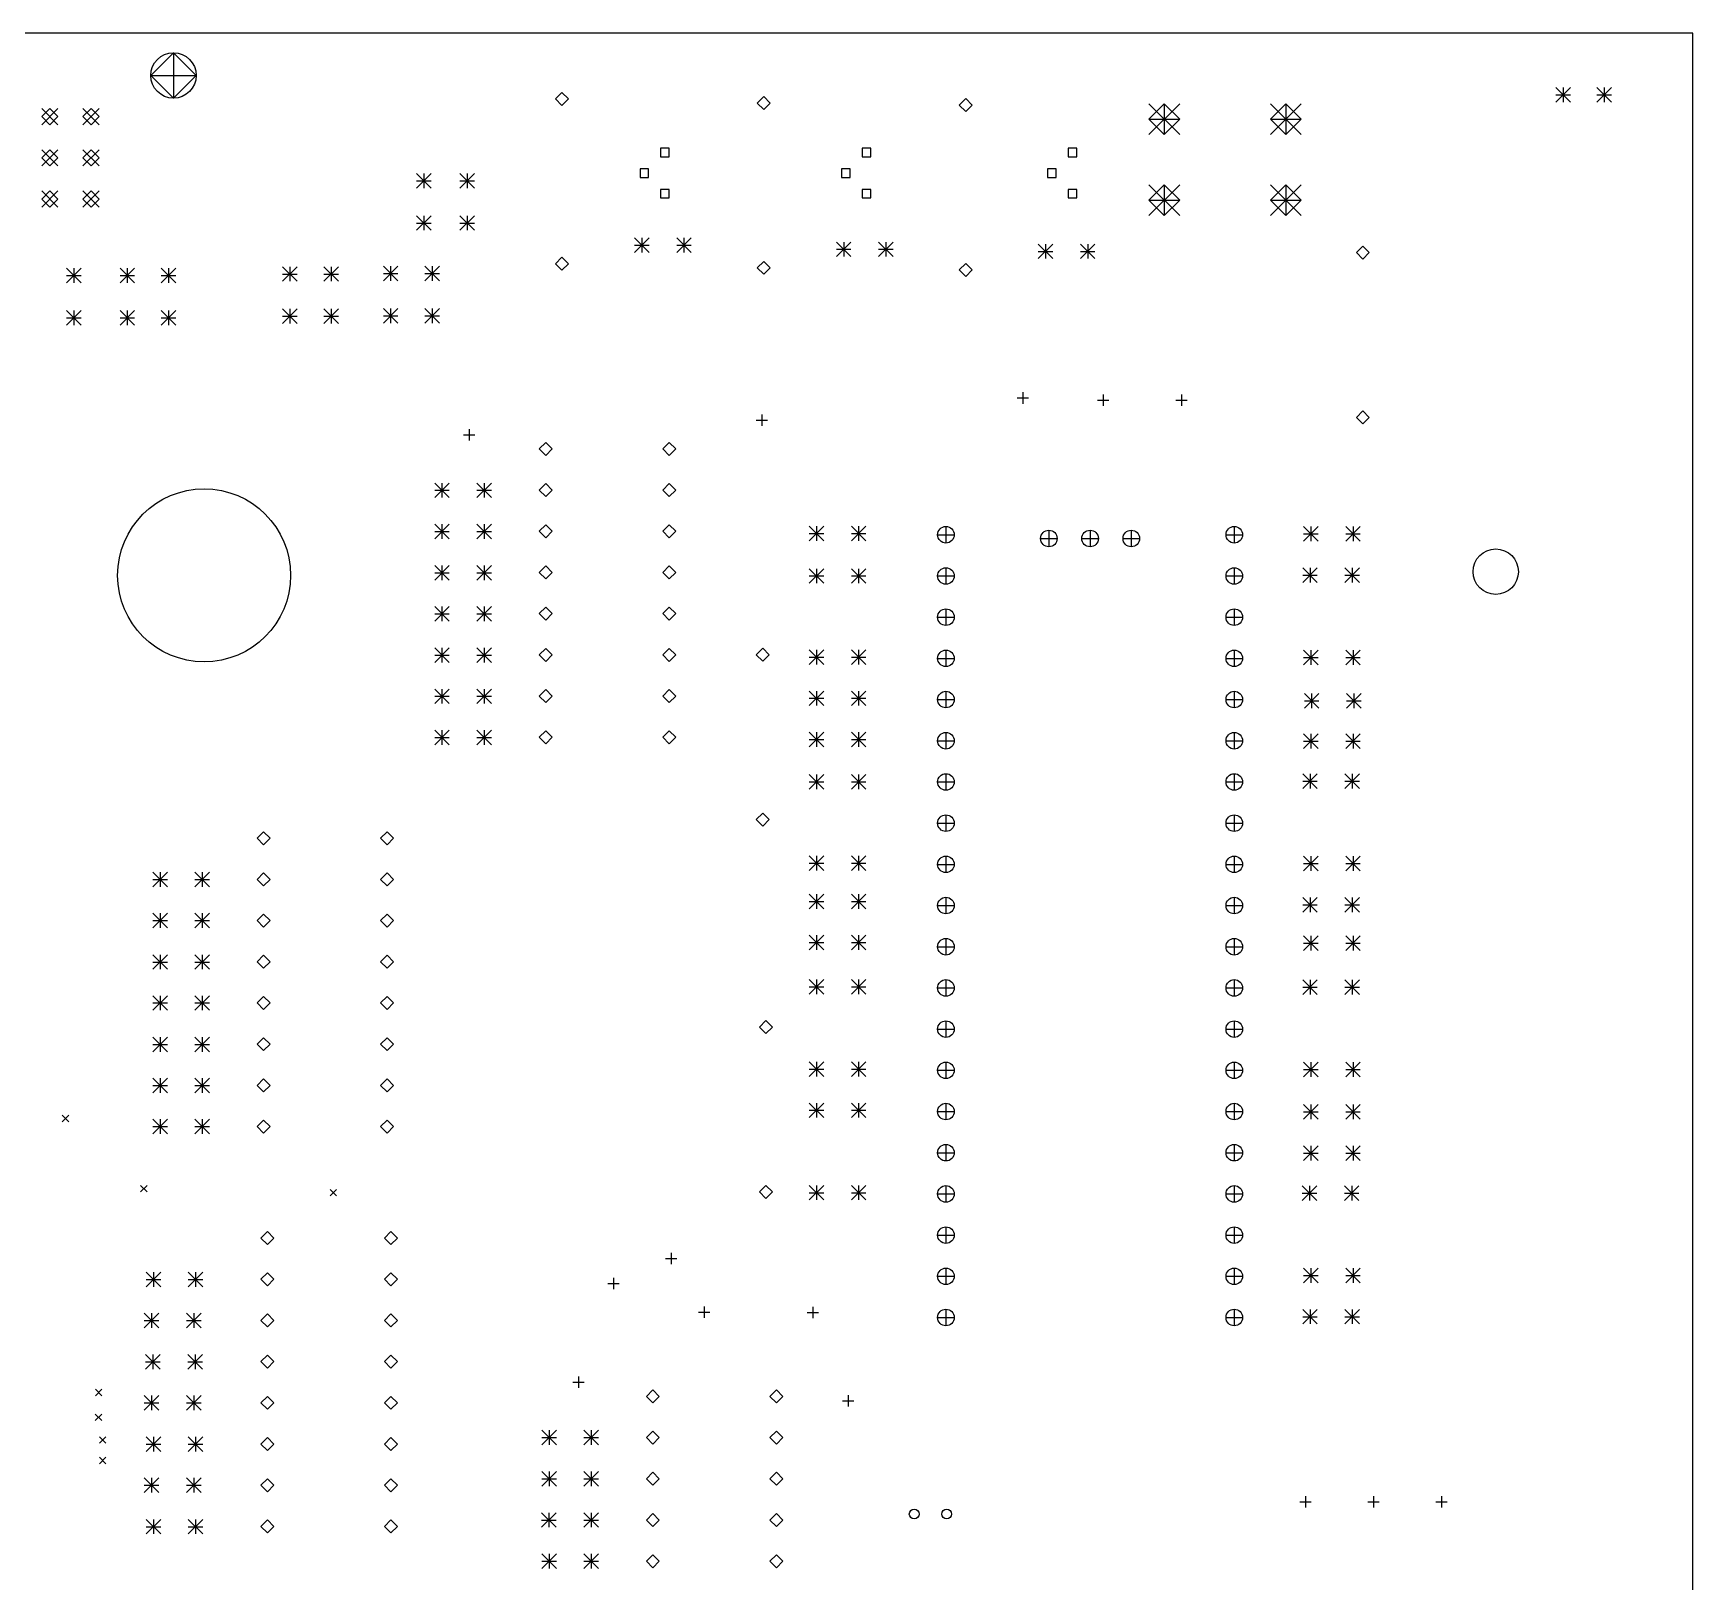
# Model space of a CAD drawing. Extents: x 10 to 419, y -288 to -23.
# Drawn here: x 316.6 to 419, y -118.5 to -23 of the extents above; entities that cross this region are included whole.
import ezdxf

# ---------------------------------------------------------------- set-up
doc = ezdxf.new("R2010")
doc.units = 0
doc.layers.add('BLACK', color=7, linetype='CONTINUOUS')

msp = doc.modelspace()

# ---------------------------------------------------------------- linework, layer by layer
at = {"layer": 'BLACK', "linetype": 'CONTINUOUS'}
for p, q in [((418.973, -23), (12.573, -23)), ((418.973, -216.5), (418.973, -23)), ((325.298, -24.2053), (323.898, -25.6053)), ((325.298, -24.2053), (325.298, -27.0053)), ((326.698, -25.6053), (325.298, -24.2053)), ((323.898, -25.6053), (326.698, -25.6053)), ((323.898, -25.6053), (325.298, -27.0053)), ((325.298, -27.0053), (326.698, -25.6053)), ((410.523, -26.3491), (411.423, -27.2491)), ((411.423, -26.3491), (410.523, -27.2491)), ((410.973, -26.3491), (410.973, -27.2491)), ((413.063, -26.3491), (413.963, -27.2491)), ((413.963, -26.3491), (413.063, -27.2491)), ((413.513, -26.3491), (413.513, -27.2491)), ((349.25, -26.6531), (348.85, -27.0531)), ((348.85, -27.0531), (349.25, -27.4531)), ((349.65, -27.0531), (349.25, -26.6531)), ((349.25, -27.4531), (349.65, -27.0531)), ((361.696, -26.9071), (361.296, -27.3071)), ((361.296, -27.3071), (361.696, -27.7071)), ((362.096, -27.3071), (361.696, -26.9071)), ((361.696, -27.7071), (362.096, -27.3071)), ((374.142, -27.0341), (373.742, -27.4341)), ((373.742, -27.4341), (374.142, -27.8341)), ((374.542, -27.4341), (374.142, -27.0341)), ((374.142, -27.8341), (374.542, -27.4341)), ((385.438, -27.35), (387.338, -29.25)), ((387.338, -27.35), (385.438, -29.25)), ((386.388, -27.35), (385.438, -28.3)), ((386.388, -27.35), (386.388, -29.25)), ((387.338, -28.3), (386.388, -27.35)), ((392.928, -27.35), (394.828, -29.25)), ((394.828, -27.35), (392.928, -29.25)), ((393.878, -27.35), (392.928, -28.3)), ((393.878, -27.35), (393.878, -29.25)), ((394.828, -28.3), (393.878, -27.35)), ((410.523, -26.7991), (411.423, -26.7991)), ((413.063, -26.7991), (413.963, -26.7991)), ((317.178, -27.6453), (318.178, -28.6453)), ((318.178, -27.6453), (317.178, -28.6453)), ((317.678, -27.6453), (317.178, -28.1453)), ((317.178, -28.1453), (317.678, -28.6453)), ((318.178, -28.1453), (317.678, -27.6453)), ((317.678, -28.6453), (318.178, -28.1453)), ((319.718, -27.6453), (320.718, -28.6453)), ((320.718, -27.6453), (319.718, -28.6453)), ((320.218, -27.6453), (319.718, -28.1453)), ((319.718, -28.1453), (320.218, -28.6453)), ((320.718, -28.1453), (320.218, -27.6453)), ((320.218, -28.6453), (320.718, -28.1453)), ((385.438, -28.3), (387.338, -28.3)), ((385.438, -28.3), (386.388, -29.25)), ((386.388, -29.25), (387.338, -28.3)), ((392.928, -28.3), (394.828, -28.3)), ((392.928, -28.3), (393.878, -29.25)), ((393.878, -29.25), (394.828, -28.3)), ((317.178, -30.1853), (318.178, -31.1853)), ((318.178, -30.1853), (317.178, -31.1853)), ((317.678, -30.1853), (317.178, -30.6853)), ((317.178, -30.6853), (317.678, -31.1853)), ((318.178, -30.6853), (317.678, -30.1853)), ((317.678, -31.1853), (318.178, -30.6853)), ((319.718, -30.1853), (320.718, -31.1853)), ((320.718, -30.1853), (319.718, -31.1853)), ((320.218, -30.1853), (319.718, -30.6853)), ((319.718, -30.6853), (320.218, -31.1853)), ((320.718, -30.6853), (320.218, -30.1853)), ((320.218, -31.1853), (320.718, -30.6853)), ((355.865, -30.09), (355.335, -30.09)), ((355.335, -30.09), (355.335, -30.6203)), ((355.335, -30.6203), (355.865, -30.6203)), ((355.865, -30.6203), (355.865, -30.09)), ((368.29, -30.09), (367.76, -30.09)), ((367.76, -30.09), (367.76, -30.6203)), ((367.76, -30.6203), (368.29, -30.6203)), ((368.29, -30.6203), (368.29, -30.09)), ((380.99, -30.09), (380.46, -30.09)), ((380.46, -30.09), (380.46, -30.6203)), ((380.46, -30.6203), (380.99, -30.6203)), ((380.99, -30.6203), (380.99, -30.09)), ((340.291, -31.6531), (341.191, -32.5531)), ((341.191, -31.6531), (340.291, -32.5531)), ((340.741, -31.6531), (340.741, -32.5531)), ((342.958, -31.6531), (343.858, -32.5531)), ((343.858, -31.6531), (342.958, -32.5531)), ((343.408, -31.6531), (343.408, -32.5531)), ((354.595, -31.36), (354.065, -31.36)), ((354.065, -31.36), (354.065, -31.8903)), ((354.595, -31.8903), (354.595, -31.36)), ((367.02, -31.36), (366.49, -31.36)), ((366.49, -31.36), (366.49, -31.8903)), ((367.02, -31.8903), (367.02, -31.36)), ((379.72, -31.36), (379.19, -31.36)), ((379.19, -31.36), (379.19, -31.8903)), ((379.72, -31.8903), (379.72, -31.36)), ((317.178, -32.7253), (318.178, -33.7253)), ((318.178, -32.7253), (317.178, -33.7253)), ((317.678, -32.7253), (317.178, -33.2253)), ((318.178, -33.2253), (317.678, -32.7253)), ((319.718, -32.7253), (320.718, -33.7253)), ((320.718, -32.7253), (319.718, -33.7253)), ((320.218, -32.7253), (319.718, -33.2253)), ((320.718, -33.2253), (320.218, -32.7253)), ((340.291, -32.1031), (341.191, -32.1031)), ((342.958, -32.1031), (343.858, -32.1031)), ((354.065, -31.8903), (354.595, -31.8903)), ((355.865, -32.63), (355.335, -32.63)), ((355.335, -32.63), (355.335, -33.1603)), ((355.865, -33.1603), (355.865, -32.63)), ((366.49, -31.8903), (367.02, -31.8903)), ((368.29, -32.63), (367.76, -32.63)), ((367.76, -32.63), (367.76, -33.1603)), ((368.29, -33.1603), (368.29, -32.63)), ((379.19, -31.8903), (379.72, -31.8903)), ((380.99, -32.63), (380.46, -32.63)), ((380.46, -32.63), (380.46, -33.1603)), ((380.99, -33.1603), (380.99, -32.63)), ((385.438, -32.35), (387.338, -34.25)), ((387.338, -32.35), (385.438, -34.25)), ((386.388, -32.35), (385.438, -33.3)), ((386.388, -32.35), (386.388, -34.25)), ((387.338, -33.3), (386.388, -32.35)), ((392.928, -32.35), (394.828, -34.25)), ((394.828, -32.35), (392.928, -34.25)), ((393.878, -32.35), (392.928, -33.3)), ((393.878, -32.35), (393.878, -34.25)), ((394.828, -33.3), (393.878, -32.35)), ((317.178, -33.2253), (317.678, -33.7253)), ((317.678, -33.7253), (318.178, -33.2253)), ((319.718, -33.2253), (320.218, -33.7253)), ((320.218, -33.7253), (320.718, -33.2253)), ((355.335, -33.1603), (355.865, -33.1603)), ((367.76, -33.1603), (368.29, -33.1603)), ((380.46, -33.1603), (380.99, -33.1603)), ((385.438, -33.3), (387.338, -33.3)), ((385.438, -33.3), (386.388, -34.25)), ((386.388, -34.25), (387.338, -33.3)), ((392.928, -33.3), (394.828, -33.3)), ((392.928, -33.3), (393.878, -34.25)), ((393.878, -34.25), (394.828, -33.3)), ((340.291, -34.2531), (341.191, -35.1531)), ((341.191, -34.2531), (340.291, -35.1531)), ((340.291, -34.7031), (341.191, -34.7031)), ((340.741, -34.2531), (340.741, -35.1531)), ((342.958, -34.2531), (343.858, -35.1531)), ((343.858, -34.2531), (342.958, -35.1531)), ((342.958, -34.7031), (343.858, -34.7031)), ((343.408, -34.2531), (343.408, -35.1531)), ((353.723, -35.6201), (354.623, -36.5201)), ((354.623, -35.6201), (353.723, -36.5201)), ((354.173, -35.6201), (354.173, -36.5201)), ((356.323, -35.6201), (357.223, -36.5201)), ((357.223, -35.6201), (356.323, -36.5201)), ((356.773, -35.6201), (356.773, -36.5201)), ((349.25, -36.8131), (348.85, -37.2131)), ((349.65, -37.2131), (349.25, -36.8131)), ((353.723, -36.0701), (354.623, -36.0701)), ((356.323, -36.0701), (357.223, -36.0701)), ((366.169, -35.8741), (367.069, -36.7741)), ((367.069, -35.8741), (366.169, -36.7741)), ((366.169, -36.3241), (367.069, -36.3241)), ((366.619, -35.8741), (366.619, -36.7741)), ((368.769, -35.8741), (369.669, -36.7741)), ((369.669, -35.8741), (368.769, -36.7741)), ((368.769, -36.3241), (369.669, -36.3241)), ((369.219, -35.8741), (369.219, -36.7741)), ((378.615, -36.0011), (379.515, -36.9011)), ((379.515, -36.0011), (378.615, -36.9011)), ((378.615, -36.4511), (379.515, -36.4511)), ((379.065, -36.0011), (379.065, -36.9011)), ((381.215, -36.0011), (382.115, -36.9011)), ((382.115, -36.0011), (381.215, -36.9011)), ((381.215, -36.4511), (382.115, -36.4511)), ((381.665, -36.0011), (381.665, -36.9011)), ((398.628, -36.1252), (398.228, -36.5252)), ((398.228, -36.5252), (398.628, -36.9252)), ((399.028, -36.5252), (398.628, -36.1252)), ((398.628, -36.9252), (399.028, -36.5252)), ((318.701, -37.4951), (319.601, -38.3951)), ((319.601, -37.4951), (318.701, -38.3951)), ((319.151, -37.4951), (319.151, -38.3951)), ((322.003, -37.4951), (322.903, -38.3951)), ((322.903, -37.4951), (322.003, -38.3951)), ((322.453, -37.4951), (322.453, -38.3951)), ((324.543, -37.4951), (325.443, -38.3951)), ((325.443, -37.4951), (324.543, -38.3951)), ((324.993, -37.4951), (324.993, -38.3951)), ((332.015, -37.3981), (332.915, -38.2981)), ((332.915, -37.3981), (332.015, -38.2981)), ((332.015, -37.8481), (332.915, -37.8481)), ((332.465, -37.3981), (332.465, -38.2981)), ((334.576, -37.3981), (335.476, -38.2981)), ((335.476, -37.3981), (334.576, -38.2981)), ((334.576, -37.8481), (335.476, -37.8481)), ((335.026, -37.3981), (335.026, -38.2981)), ((338.238, -37.3681), (339.138, -38.2681)), ((339.138, -37.3681), (338.238, -38.2681)), ((338.238, -37.8181), (339.138, -37.8181)), ((338.688, -37.3681), (338.688, -38.2681)), ((340.799, -37.3681), (341.699, -38.2681)), ((341.699, -37.3681), (340.799, -38.2681)), ((340.799, -37.8181), (341.699, -37.8181)), ((341.249, -37.3681), (341.249, -38.2681)), ((348.85, -37.2131), (349.25, -37.6131)), ((349.25, -37.6131), (349.65, -37.2131)), ((361.696, -37.0671), (361.296, -37.4671)), ((361.296, -37.4671), (361.696, -37.8671)), ((362.096, -37.4671), (361.696, -37.0671)), ((361.696, -37.8671), (362.096, -37.4671)), ((374.142, -37.1941), (373.742, -37.5941)), ((373.742, -37.5941), (374.142, -37.9941)), ((374.542, -37.5941), (374.142, -37.1941)), ((374.142, -37.9941), (374.542, -37.5941)), ((318.701, -37.9451), (319.601, -37.9451)), ((322.003, -37.9451), (322.903, -37.9451)), ((324.543, -37.9451), (325.443, -37.9451)), ((318.701, -40.0951), (319.601, -40.9951)), ((319.601, -40.0951), (318.701, -40.9951)), ((318.701, -40.5451), (319.601, -40.5451)), ((319.151, -40.0951), (319.151, -40.9951)), ((322.003, -40.0951), (322.903, -40.9951)), ((322.903, -40.0951), (322.003, -40.9951)), ((322.003, -40.5451), (322.903, -40.5451)), ((322.453, -40.0951), (322.453, -40.9951)), ((324.543, -40.0951), (325.443, -40.9951)), ((325.443, -40.0951), (324.543, -40.9951)), ((324.543, -40.5451), (325.443, -40.5451)), ((324.993, -40.0951), (324.993, -40.9951)), ((332.015, -39.9981), (332.915, -40.8981)), ((332.915, -39.9981), (332.015, -40.8981)), ((332.015, -40.4481), (332.915, -40.4481)), ((332.465, -39.9981), (332.465, -40.8981)), ((334.576, -39.9981), (335.476, -40.8981)), ((335.476, -39.9981), (334.576, -40.8981)), ((334.576, -40.4481), (335.476, -40.4481)), ((335.026, -39.9981), (335.026, -40.8981)), ((338.238, -39.9681), (339.138, -40.8681)), ((339.138, -39.9681), (338.238, -40.8681)), ((338.238, -40.4181), (339.138, -40.4181)), ((338.688, -39.9681), (338.688, -40.8681)), ((340.799, -39.9681), (341.699, -40.8681)), ((341.699, -39.9681), (340.799, -40.8681)), ((340.799, -40.4181), (341.699, -40.4181)), ((341.249, -39.9681), (341.249, -40.8681)), ((377.323, -45.4914), (378.023, -45.4914)), ((377.673, -45.1414), (377.673, -45.8414)), ((382.276, -45.6184), (382.976, -45.6184)), ((382.626, -45.2684), (382.626, -45.9684)), ((387.102, -45.6184), (387.802, -45.6184)), ((387.452, -45.2684), (387.452, -45.9684)), ((361.219, -46.863), (361.919, -46.863)), ((361.569, -46.513), (361.569, -47.213)), ((398.628, -46.2852), (398.228, -46.6852)), ((398.228, -46.6852), (398.628, -47.0852)), ((399.028, -46.6852), (398.628, -46.2852)), ((398.628, -47.0852), (399.028, -46.6852)), ((343.185, -47.7541), (343.885, -47.7541)), ((343.535, -47.4041), (343.535, -48.1041)), ((348.249, -48.2281), (347.849, -48.6281)), ((347.849, -48.6281), (348.249, -49.0281)), ((348.649, -48.6281), (348.249, -48.2281)), ((348.249, -49.0281), (348.649, -48.6281)), ((355.869, -48.2281), (355.469, -48.6281)), ((355.469, -48.6281), (355.869, -49.0281)), ((356.269, -48.6281), (355.869, -48.2281)), ((355.869, -49.0281), (356.269, -48.6281)), ((341.404, -50.7331), (342.304, -51.6331)), ((342.304, -50.7331), (341.404, -51.6331)), ((341.854, -50.7331), (341.854, -51.6331)), ((344.004, -50.7331), (344.904, -51.6331)), ((344.904, -50.7331), (344.004, -51.6331)), ((344.454, -50.7331), (344.454, -51.6331)), ((348.249, -50.7681), (347.849, -51.1681)), ((348.649, -51.1681), (348.249, -50.7681)), ((355.869, -50.7681), (355.469, -51.1681)), ((356.269, -51.1681), (355.869, -50.7681)), ((341.404, -51.1831), (342.304, -51.1831)), ((344.004, -51.1831), (344.904, -51.1831)), ((347.849, -51.1681), (348.249, -51.5681)), ((348.249, -51.5681), (348.649, -51.1681)), ((355.469, -51.1681), (355.869, -51.5681)), ((355.869, -51.5681), (356.269, -51.1681)), ((341.404, -53.2731), (342.304, -54.1731)), ((342.304, -53.2731), (341.404, -54.1731)), ((341.404, -53.7231), (342.304, -53.7231)), ((341.854, -53.2731), (341.854, -54.1731)), ((344.004, -53.2731), (344.904, -54.1731)), ((344.904, -53.2731), (344.004, -54.1731)), ((344.004, -53.7231), (344.904, -53.7231)), ((344.454, -53.2731), (344.454, -54.1731)), ((348.249, -53.3081), (347.849, -53.7081)), ((347.849, -53.7081), (348.249, -54.1081)), ((348.649, -53.7081), (348.249, -53.3081)), ((348.249, -54.1081), (348.649, -53.7081)), ((355.869, -53.3081), (355.469, -53.7081)), ((355.469, -53.7081), (355.869, -54.1081)), ((356.269, -53.7081), (355.869, -53.3081)), ((355.869, -54.1081), (356.269, -53.7081)), ((364.493, -53.398), (365.393, -54.298)), ((365.393, -53.398), (364.493, -54.298)), ((364.493, -53.848), (365.393, -53.848)), ((364.943, -53.398), (364.943, -54.298)), ((367.093, -53.398), (367.993, -54.298)), ((367.993, -53.398), (367.093, -54.298)), ((367.093, -53.848), (367.993, -53.848)), ((367.543, -53.398), (367.543, -54.298)), ((372.412, -53.9234), (373.432, -53.9234)), ((372.922, -53.4134), (372.922, -54.4334)), ((378.762, -54.1534), (379.782, -54.1534)), ((379.272, -53.6434), (379.272, -54.6634)), ((381.302, -54.1534), (382.322, -54.1534)), ((381.812, -53.6434), (381.812, -54.6634)), ((383.842, -54.1534), (384.862, -54.1534)), ((384.352, -53.6434), (384.352, -54.6634)), ((390.192, -53.9234), (391.212, -53.9234)), ((390.702, -53.4134), (390.702, -54.4334)), ((394.973, -53.4234), (395.873, -54.3234)), ((395.873, -53.4234), (394.973, -54.3234)), ((394.973, -53.8734), (395.873, -53.8734)), ((395.423, -53.4234), (395.423, -54.3234)), ((397.573, -53.4234), (398.473, -54.3234)), ((398.473, -53.4234), (397.573, -54.3234)), ((397.573, -53.8734), (398.473, -53.8734)), ((398.023, -53.4234), (398.023, -54.3234)), ((341.404, -55.8131), (342.304, -56.7131)), ((342.304, -55.8131), (341.404, -56.7131)), ((341.404, -56.2631), (342.304, -56.2631)), ((341.854, -55.8131), (341.854, -56.7131)), ((344.004, -55.8131), (344.904, -56.7131)), ((344.904, -55.8131), (344.004, -56.7131)), ((344.004, -56.2631), (344.904, -56.2631)), ((344.454, -55.8131), (344.454, -56.7131)), ((348.249, -55.8481), (347.849, -56.2481)), ((347.849, -56.2481), (348.249, -56.6481)), ((348.649, -56.2481), (348.249, -55.8481)), ((348.249, -56.6481), (348.649, -56.2481)), ((355.869, -55.8481), (355.469, -56.2481)), ((355.469, -56.2481), (355.869, -56.6481)), ((356.269, -56.2481), (355.869, -55.8481)), ((355.869, -56.6481), (356.269, -56.2481)), ((364.493, -56.0142), (365.393, -56.9142)), ((365.393, -56.0142), (364.493, -56.9142)), ((364.943, -56.0142), (364.943, -56.9142)), ((367.093, -56.0142), (367.993, -56.9142)), ((367.993, -56.0142), (367.093, -56.9142)), ((367.543, -56.0142), (367.543, -56.9142)), ((372.922, -55.9534), (372.922, -56.9734)), ((390.702, -55.9534), (390.702, -56.9734)), ((394.922, -55.9634), (395.822, -56.8634)), ((395.822, -55.9634), (394.922, -56.8634)), ((395.372, -55.9634), (395.372, -56.8634)), ((397.522, -55.9634), (398.422, -56.8634)), ((398.422, -55.9634), (397.522, -56.8634)), ((397.972, -55.9634), (397.972, -56.8634)), ((364.493, -56.4642), (365.393, -56.4642)), ((367.093, -56.4642), (367.993, -56.4642)), ((372.412, -56.4634), (373.432, -56.4634)), ((390.192, -56.4634), (391.212, -56.4634)), ((394.922, -56.4134), (395.822, -56.4134)), ((397.522, -56.4134), (398.422, -56.4134)), ((341.404, -58.3531), (342.304, -59.2531)), ((342.304, -58.3531), (341.404, -59.2531)), ((341.404, -58.8031), (342.304, -58.8031)), ((341.854, -58.3531), (341.854, -59.2531)), ((344.004, -58.3531), (344.904, -59.2531)), ((344.904, -58.3531), (344.004, -59.2531)), ((344.004, -58.8031), (344.904, -58.8031)), ((344.454, -58.3531), (344.454, -59.2531)), ((348.249, -58.3881), (347.849, -58.7881)), ((347.849, -58.7881), (348.249, -59.1881)), ((348.649, -58.7881), (348.249, -58.3881)), ((348.249, -59.1881), (348.649, -58.7881)), ((355.869, -58.3881), (355.469, -58.7881)), ((355.469, -58.7881), (355.869, -59.1881)), ((356.269, -58.7881), (355.869, -58.3881)), ((355.869, -59.1881), (356.269, -58.7881)), ((372.412, -59.0034), (373.432, -59.0034)), ((372.922, -58.4934), (372.922, -59.5134)), ((390.192, -59.0034), (391.212, -59.0034)), ((390.702, -58.4934), (390.702, -59.5134)), ((341.404, -60.8931), (342.304, -61.7931)), ((342.304, -60.8931), (341.404, -61.7931)), ((341.404, -61.3431), (342.304, -61.3431)), ((341.854, -60.8931), (341.854, -61.7931)), ((344.004, -60.8931), (344.904, -61.7931)), ((344.904, -60.8931), (344.004, -61.7931)), ((344.004, -61.3431), (344.904, -61.3431)), ((344.454, -60.8931), (344.454, -61.7931)), ((348.249, -60.9281), (347.849, -61.3281)), ((347.849, -61.3281), (348.249, -61.7281)), ((348.649, -61.3281), (348.249, -60.9281)), ((348.249, -61.7281), (348.649, -61.3281)), ((355.869, -60.9281), (355.469, -61.3281)), ((355.469, -61.3281), (355.869, -61.7281)), ((356.269, -61.3281), (355.869, -60.9281)), ((355.869, -61.7281), (356.269, -61.3281)), ((361.63, -60.92), (361.23, -61.32)), ((361.23, -61.32), (361.63, -61.72)), ((362.03, -61.32), (361.63, -60.92)), ((361.63, -61.72), (362.03, -61.32)), ((364.493, -61.018), (365.393, -61.918)), ((365.393, -61.018), (364.493, -61.918)), ((364.943, -61.018), (364.943, -61.918)), ((367.093, -61.018), (367.993, -61.918)), ((367.993, -61.018), (367.093, -61.918)), ((367.543, -61.018), (367.543, -61.918)), ((372.922, -61.0334), (372.922, -62.0534)), ((390.702, -61.0334), (390.702, -62.0534)), ((394.973, -61.0434), (395.873, -61.9434)), ((395.873, -61.0434), (394.973, -61.9434)), ((395.423, -61.0434), (395.423, -61.9434)), ((397.573, -61.0434), (398.473, -61.9434)), ((398.473, -61.0434), (397.573, -61.9434)), ((398.023, -61.0434), (398.023, -61.9434)), ((364.493, -61.468), (365.393, -61.468)), ((367.093, -61.468), (367.993, -61.468)), ((372.412, -61.5434), (373.432, -61.5434)), ((390.192, -61.5434), (391.212, -61.5434)), ((394.973, -61.4934), (395.873, -61.4934)), ((397.573, -61.4934), (398.473, -61.4934)), ((341.404, -63.4331), (342.304, -64.3331)), ((342.304, -63.4331), (341.404, -64.3331)), ((341.854, -63.4331), (341.854, -64.3331)), ((344.004, -63.4331), (344.904, -64.3331)), ((344.904, -63.4331), (344.004, -64.3331)), ((344.454, -63.4331), (344.454, -64.3331)), ((341.404, -63.8831), (342.304, -63.8831)), ((344.004, -63.8831), (344.904, -63.8831)), ((348.249, -63.4681), (347.849, -63.8681)), ((347.849, -63.8681), (348.249, -64.2681)), ((348.649, -63.8681), (348.249, -63.4681)), ((348.249, -64.2681), (348.649, -63.8681)), ((355.869, -63.4681), (355.469, -63.8681)), ((355.469, -63.8681), (355.869, -64.2681)), ((356.269, -63.8681), (355.869, -63.4681)), ((355.869, -64.2681), (356.269, -63.8681)), ((364.493, -63.558), (365.393, -64.458)), ((365.393, -63.558), (364.493, -64.458)), ((364.493, -64.008), (365.393, -64.008)), ((364.943, -63.558), (364.943, -64.458)), ((367.093, -63.558), (367.993, -64.458)), ((367.993, -63.558), (367.093, -64.458)), ((367.093, -64.008), (367.993, -64.008)), ((367.543, -63.558), (367.543, -64.458)), ((372.412, -64.0834), (373.432, -64.0834)), ((372.922, -63.5734), (372.922, -64.5934)), ((390.192, -64.0834), (391.212, -64.0834)), ((390.702, -63.5734), (390.702, -64.5934)), ((395.023, -63.7104), (395.923, -64.6104)), ((395.923, -63.7104), (395.023, -64.6104)), ((395.023, -64.1604), (395.923, -64.1604)), ((395.473, -63.7104), (395.473, -64.6104)), ((397.623, -63.7104), (398.523, -64.6104)), ((398.523, -63.7104), (397.623, -64.6104)), ((397.623, -64.1604), (398.523, -64.1604)), ((398.073, -63.7104), (398.073, -64.6104)), ((341.404, -65.9731), (342.304, -66.8731)), ((342.304, -65.9731), (341.404, -66.8731)), ((341.404, -66.4231), (342.304, -66.4231)), ((341.854, -65.9731), (341.854, -66.8731)), ((344.004, -65.9731), (344.904, -66.8731)), ((344.904, -65.9731), (344.004, -66.8731)), ((344.004, -66.4231), (344.904, -66.4231)), ((344.454, -65.9731), (344.454, -66.8731)), ((348.249, -66.0081), (347.849, -66.4081)), ((347.849, -66.4081), (348.249, -66.8081)), ((348.649, -66.4081), (348.249, -66.0081)), ((348.249, -66.8081), (348.649, -66.4081)), ((355.869, -66.0081), (355.469, -66.4081)), ((355.469, -66.4081), (355.869, -66.8081)), ((356.269, -66.4081), (355.869, -66.0081)), ((355.869, -66.8081), (356.269, -66.4081)), ((364.493, -66.098), (365.393, -66.998)), ((365.393, -66.098), (364.493, -66.998)), ((364.943, -66.098), (364.943, -66.998)), ((367.093, -66.098), (367.993, -66.998)), ((367.993, -66.098), (367.093, -66.998)), ((367.543, -66.098), (367.543, -66.998)), ((372.922, -66.1134), (372.922, -67.1334)), ((390.702, -66.1134), (390.702, -67.1334)), ((394.973, -66.1996), (395.873, -67.0996)), ((395.873, -66.1996), (394.973, -67.0996)), ((395.423, -66.1996), (395.423, -67.0996)), ((397.573, -66.1996), (398.473, -67.0996)), ((398.473, -66.1996), (397.573, -67.0996)), ((398.023, -66.1996), (398.023, -67.0996)), ((364.493, -66.548), (365.393, -66.548)), ((367.093, -66.548), (367.993, -66.548)), ((372.412, -66.6234), (373.432, -66.6234)), ((390.192, -66.6234), (391.212, -66.6234)), ((394.973, -66.6496), (395.873, -66.6496)), ((397.573, -66.6496), (398.473, -66.6496)), ((364.493, -68.7142), (365.393, -69.6142)), ((365.393, -68.7142), (364.493, -69.6142)), ((364.493, -69.1642), (365.393, -69.1642)), ((364.943, -68.7142), (364.943, -69.6142)), ((367.093, -68.7142), (367.993, -69.6142)), ((367.993, -68.7142), (367.093, -69.6142)), ((367.093, -69.1642), (367.993, -69.1642)), ((367.543, -68.7142), (367.543, -69.6142)), ((372.412, -69.1634), (373.432, -69.1634)), ((372.922, -68.6534), (372.922, -69.6734)), ((390.192, -69.1634), (391.212, -69.1634)), ((390.702, -68.6534), (390.702, -69.6734)), ((394.922, -68.6634), (395.822, -69.5634)), ((395.822, -68.6634), (394.922, -69.5634)), ((394.922, -69.1134), (395.822, -69.1134)), ((395.372, -68.6634), (395.372, -69.5634)), ((397.522, -68.6634), (398.422, -69.5634)), ((398.422, -68.6634), (397.522, -69.5634)), ((397.522, -69.1134), (398.422, -69.1134)), ((397.972, -68.6634), (397.972, -69.5634)), ((361.63, -71.08), (361.23, -71.48)), ((361.23, -71.48), (361.63, -71.88)), ((362.03, -71.48), (361.63, -71.08)), ((361.63, -71.88), (362.03, -71.48)), ((372.922, -71.1934), (372.922, -72.2134)), ((390.702, -71.1934), (390.702, -72.2134)), ((330.85, -72.2311), (330.45, -72.6311)), ((330.45, -72.6311), (330.85, -73.0311)), ((331.25, -72.6311), (330.85, -72.2311)), ((330.85, -73.0311), (331.25, -72.6311)), ((338.47, -72.2311), (338.07, -72.6311)), ((338.07, -72.6311), (338.47, -73.0311)), ((338.87, -72.6311), (338.47, -72.2311)), ((338.47, -73.0311), (338.87, -72.6311)), ((372.412, -71.7034), (373.432, -71.7034)), ((390.192, -71.7034), (391.212, -71.7034)), ((364.493, -73.718), (365.393, -74.618)), ((365.393, -73.718), (364.493, -74.618)), ((364.493, -74.168), (365.393, -74.168)), ((364.943, -73.718), (364.943, -74.618)), ((367.093, -73.718), (367.993, -74.618)), ((367.993, -73.718), (367.093, -74.618)), ((367.093, -74.168), (367.993, -74.168)), ((367.543, -73.718), (367.543, -74.618)), ((372.412, -74.2434), (373.432, -74.2434)), ((372.922, -73.7334), (372.922, -74.7534)), ((390.192, -74.2434), (391.212, -74.2434)), ((390.702, -73.7334), (390.702, -74.7534)), ((394.973, -73.7434), (395.873, -74.6434)), ((395.873, -73.7434), (394.973, -74.6434)), ((394.973, -74.1934), (395.873, -74.1934)), ((395.423, -73.7434), (395.423, -74.6434)), ((397.573, -73.7434), (398.473, -74.6434)), ((398.473, -73.7434), (397.573, -74.6434)), ((397.573, -74.1934), (398.473, -74.1934)), ((398.023, -73.7434), (398.023, -74.6434)), ((324.02, -74.7361), (324.92, -75.6361)), ((324.92, -74.7361), (324.02, -75.6361)), ((324.02, -75.1861), (324.92, -75.1861)), ((324.47, -74.7361), (324.47, -75.6361)), ((326.62, -74.7361), (327.52, -75.6361)), ((327.52, -74.7361), (326.62, -75.6361)), ((326.62, -75.1861), (327.52, -75.1861)), ((327.07, -74.7361), (327.07, -75.6361)), ((330.85, -74.7711), (330.45, -75.1711)), ((330.45, -75.1711), (330.85, -75.5711)), ((331.25, -75.1711), (330.85, -74.7711)), ((330.85, -75.5711), (331.25, -75.1711)), ((338.47, -74.7711), (338.07, -75.1711)), ((338.07, -75.1711), (338.47, -75.5711)), ((338.87, -75.1711), (338.47, -74.7711)), ((338.47, -75.5711), (338.87, -75.1711)), ((364.493, -76.0802), (365.393, -76.9802)), ((365.393, -76.0802), (364.493, -76.9802)), ((364.493, -76.5302), (365.393, -76.5302)), ((364.943, -76.0802), (364.943, -76.9802)), ((367.093, -76.0802), (367.993, -76.9802)), ((367.993, -76.0802), (367.093, -76.9802)), ((367.093, -76.5302), (367.993, -76.5302)), ((367.543, -76.0802), (367.543, -76.9802)), ((372.922, -76.2734), (372.922, -77.2934)), ((390.702, -76.2734), (390.702, -77.2934)), ((394.922, -76.2834), (395.822, -77.1834)), ((395.822, -76.2834), (394.922, -77.1834)), ((394.922, -76.7334), (395.822, -76.7334)), ((395.372, -76.2834), (395.372, -77.1834)), ((397.522, -76.2834), (398.422, -77.1834)), ((398.422, -76.2834), (397.522, -77.1834)), ((397.522, -76.7334), (398.422, -76.7334)), ((397.972, -76.2834), (397.972, -77.1834)), ((324.02, -77.2611), (324.92, -78.1611)), ((324.92, -77.2611), (324.02, -78.1611)), ((324.02, -77.7111), (324.92, -77.7111)), ((324.47, -77.2611), (324.47, -78.1611)), ((326.62, -77.2611), (327.52, -78.1611)), ((327.52, -77.2611), (326.62, -78.1611)), ((326.62, -77.7111), (327.52, -77.7111)), ((327.07, -77.2611), (327.07, -78.1611)), ((330.85, -77.3111), (330.45, -77.7111)), ((330.45, -77.7111), (330.85, -78.1111)), ((331.25, -77.7111), (330.85, -77.3111)), ((330.85, -78.1111), (331.25, -77.7111)), ((338.47, -77.3111), (338.07, -77.7111)), ((338.07, -77.7111), (338.47, -78.1111)), ((338.87, -77.7111), (338.47, -77.3111)), ((338.47, -78.1111), (338.87, -77.7111)), ((372.412, -76.7834), (373.432, -76.7834)), ((390.192, -76.7834), (391.212, -76.7834)), ((364.493, -78.6202), (365.393, -79.5202)), ((365.393, -78.6202), (364.493, -79.5202)), ((364.943, -78.6202), (364.943, -79.5202)), ((367.093, -78.6202), (367.993, -79.5202)), ((367.993, -78.6202), (367.093, -79.5202)), ((367.543, -78.6202), (367.543, -79.5202)), ((394.973, -78.6456), (395.873, -79.5456)), ((395.873, -78.6456), (394.973, -79.5456)), ((395.423, -78.6456), (395.423, -79.5456)), ((397.573, -78.6456), (398.473, -79.5456)), ((398.473, -78.6456), (397.573, -79.5456)), ((398.023, -78.6456), (398.023, -79.5456)), ((364.493, -79.0702), (365.393, -79.0702)), ((367.093, -79.0702), (367.993, -79.0702)), ((372.412, -79.3234), (373.432, -79.3234)), ((372.922, -78.8134), (372.922, -79.8334)), ((390.192, -79.3234), (391.212, -79.3234)), ((390.702, -78.8134), (390.702, -79.8334)), ((394.973, -79.0956), (395.873, -79.0956)), ((397.573, -79.0956), (398.473, -79.0956)), ((324.02, -79.8161), (324.92, -80.7161)), ((324.92, -79.8161), (324.02, -80.7161)), ((324.02, -80.2661), (324.92, -80.2661)), ((324.47, -79.8161), (324.47, -80.7161)), ((326.62, -79.8161), (327.52, -80.7161)), ((327.52, -79.8161), (326.62, -80.7161)), ((326.62, -80.2661), (327.52, -80.2661)), ((327.07, -79.8161), (327.07, -80.7161)), ((330.85, -79.8511), (330.45, -80.2511)), ((330.45, -80.2511), (330.85, -80.6511)), ((331.25, -80.2511), (330.85, -79.8511)), ((330.85, -80.6511), (331.25, -80.2511)), ((338.47, -79.8511), (338.07, -80.2511)), ((338.07, -80.2511), (338.47, -80.6511)), ((338.87, -80.2511), (338.47, -79.8511)), ((338.47, -80.6511), (338.87, -80.2511)), ((364.493, -81.338), (365.393, -82.238)), ((365.393, -81.338), (364.493, -82.238)), ((364.493, -81.788), (365.393, -81.788)), ((364.943, -81.338), (364.943, -82.238)), ((367.093, -81.338), (367.993, -82.238)), ((367.993, -81.338), (367.093, -82.238)), ((367.093, -81.788), (367.993, -81.788)), ((367.543, -81.338), (367.543, -82.238)), ((372.922, -81.3534), (372.922, -82.3734)), ((390.702, -81.3534), (390.702, -82.3734)), ((394.922, -81.3634), (395.822, -82.2634)), ((395.822, -81.3634), (394.922, -82.2634)), ((394.922, -81.8134), (395.822, -81.8134)), ((395.372, -81.3634), (395.372, -82.2634)), ((397.522, -81.3634), (398.422, -82.2634)), ((398.422, -81.3634), (397.522, -82.2634)), ((397.522, -81.8134), (398.422, -81.8134)), ((397.972, -81.3634), (397.972, -82.2634)), ((324.02, -82.3411), (324.92, -83.2411)), ((324.92, -82.3411), (324.02, -83.2411)), ((324.02, -82.7911), (324.92, -82.7911)), ((324.47, -82.3411), (324.47, -83.2411)), ((326.62, -82.3411), (327.52, -83.2411)), ((327.52, -82.3411), (326.62, -83.2411)), ((326.62, -82.7911), (327.52, -82.7911)), ((327.07, -82.3411), (327.07, -83.2411)), ((330.85, -82.3911), (330.45, -82.7911)), ((330.45, -82.7911), (330.85, -83.1911)), ((331.25, -82.7911), (330.85, -82.3911)), ((330.85, -83.1911), (331.25, -82.7911)), ((338.47, -82.3911), (338.07, -82.7911)), ((338.07, -82.7911), (338.47, -83.1911)), ((338.87, -82.7911), (338.47, -82.3911)), ((338.47, -83.1911), (338.87, -82.7911)), ((372.412, -81.8634), (373.432, -81.8634)), ((390.192, -81.8634), (391.212, -81.8634)), ((361.83, -83.88), (361.43, -84.28)), ((362.23, -84.28), (361.83, -83.88)), ((372.922, -83.8934), (372.922, -84.9134)), ((390.702, -83.8934), (390.702, -84.9134)), ((324.02, -84.8961), (324.92, -85.7961)), ((324.92, -84.8961), (324.02, -85.7961)), ((324.47, -84.8961), (324.47, -85.7961)), ((326.62, -84.8961), (327.52, -85.7961)), ((327.52, -84.8961), (326.62, -85.7961)), ((327.07, -84.8961), (327.07, -85.7961)), ((361.43, -84.28), (361.83, -84.68)), ((361.83, -84.68), (362.23, -84.28)), ((372.412, -84.4034), (373.432, -84.4034)), ((390.192, -84.4034), (391.212, -84.4034)), ((324.02, -85.3461), (324.92, -85.3461)), ((326.62, -85.3461), (327.52, -85.3461)), ((330.85, -84.9311), (330.45, -85.3311)), ((330.45, -85.3311), (330.85, -85.7311)), ((331.25, -85.3311), (330.85, -84.9311)), ((330.85, -85.7311), (331.25, -85.3311)), ((338.47, -84.9311), (338.07, -85.3311)), ((338.07, -85.3311), (338.47, -85.7311)), ((338.87, -85.3311), (338.47, -84.9311)), ((338.47, -85.7311), (338.87, -85.3311)), ((364.493, -86.418), (365.393, -87.318)), ((365.393, -86.418), (364.493, -87.318)), ((364.493, -86.868), (365.393, -86.868)), ((364.943, -86.418), (364.943, -87.318)), ((367.093, -86.418), (367.993, -87.318)), ((367.993, -86.418), (367.093, -87.318)), ((367.093, -86.868), (367.993, -86.868)), ((367.543, -86.418), (367.543, -87.318)), ((372.412, -86.9434), (373.432, -86.9434)), ((372.922, -86.4334), (372.922, -87.4534)), ((390.192, -86.9434), (391.212, -86.9434)), ((390.702, -86.4334), (390.702, -87.4534)), ((394.973, -86.4434), (395.873, -87.3434)), ((395.873, -86.4434), (394.973, -87.3434)), ((394.973, -86.8934), (395.873, -86.8934)), ((395.423, -86.4434), (395.423, -87.3434)), ((397.573, -86.4434), (398.473, -87.3434)), ((398.473, -86.4434), (397.573, -87.3434)), ((397.573, -86.8934), (398.473, -86.8934)), ((398.023, -86.4434), (398.023, -87.3434)), ((324.02, -87.4211), (324.92, -88.3211)), ((324.92, -87.4211), (324.02, -88.3211)), ((324.02, -87.8711), (324.92, -87.8711)), ((324.47, -87.4211), (324.47, -88.3211)), ((326.62, -87.4211), (327.52, -88.3211)), ((327.52, -87.4211), (326.62, -88.3211)), ((326.62, -87.8711), (327.52, -87.8711)), ((327.07, -87.4211), (327.07, -88.3211)), ((330.85, -87.4711), (330.45, -87.8711)), ((330.45, -87.8711), (330.85, -88.2711)), ((331.25, -87.8711), (330.85, -87.4711)), ((330.85, -88.2711), (331.25, -87.8711)), ((338.47, -87.4711), (338.07, -87.8711)), ((338.07, -87.8711), (338.47, -88.2711)), ((338.87, -87.8711), (338.47, -87.4711)), ((338.47, -88.2711), (338.87, -87.8711)), ((364.493, -88.958), (365.393, -89.858)), ((365.393, -88.958), (364.493, -89.858)), ((364.943, -88.958), (364.943, -89.858)), ((367.093, -88.958), (367.993, -89.858)), ((367.993, -88.958), (367.093, -89.858)), ((367.543, -88.958), (367.543, -89.858)), ((372.922, -88.9734), (372.922, -89.9934)), ((390.702, -88.9734), (390.702, -89.9934)), ((318.443, -89.7181), (318.843, -90.1181)), ((318.843, -89.7181), (318.443, -90.1181)), ((324.02, -89.9611), (324.92, -90.8611)), ((324.92, -89.9611), (324.02, -90.8611)), ((324.47, -89.9611), (324.47, -90.8611)), ((326.62, -89.9611), (327.52, -90.8611)), ((327.52, -89.9611), (326.62, -90.8611)), ((327.07, -89.9611), (327.07, -90.8611)), ((330.85, -90.0111), (330.45, -90.4111)), ((331.25, -90.4111), (330.85, -90.0111)), ((338.47, -90.0111), (338.07, -90.4111)), ((338.87, -90.4111), (338.47, -90.0111)), ((364.493, -89.408), (365.393, -89.408)), ((367.093, -89.408), (367.993, -89.408)), ((372.412, -89.4834), (373.432, -89.4834)), ((390.192, -89.4834), (391.212, -89.4834)), ((394.973, -89.0596), (395.873, -89.9596)), ((395.873, -89.0596), (394.973, -89.9596)), ((394.973, -89.5096), (395.873, -89.5096)), ((395.423, -89.0596), (395.423, -89.9596)), ((397.573, -89.0596), (398.473, -89.9596)), ((398.473, -89.0596), (397.573, -89.9596)), ((397.573, -89.5096), (398.473, -89.5096)), ((398.023, -89.0596), (398.023, -89.9596)), ((324.02, -90.4111), (324.92, -90.4111)), ((326.62, -90.4111), (327.52, -90.4111)), ((330.45, -90.4111), (330.85, -90.8111)), ((330.85, -90.8111), (331.25, -90.4111)), ((338.07, -90.4111), (338.47, -90.8111)), ((338.47, -90.8111), (338.87, -90.4111)), ((372.412, -92.0234), (373.432, -92.0234)), ((372.922, -91.5134), (372.922, -92.5334)), ((390.192, -92.0234), (391.212, -92.0234)), ((390.702, -91.5134), (390.702, -92.5334)), ((394.973, -91.5996), (395.873, -92.4996)), ((395.873, -91.5996), (394.973, -92.4996)), ((394.973, -92.0496), (395.873, -92.0496)), ((395.423, -91.5996), (395.423, -92.4996)), ((397.573, -91.5996), (398.473, -92.4996)), ((398.473, -91.5996), (397.573, -92.4996)), ((397.573, -92.0496), (398.473, -92.0496)), ((398.023, -91.5996), (398.023, -92.4996)), ((323.269, -94.0361), (323.669, -94.4361)), ((323.669, -94.0361), (323.269, -94.4361)), ((361.83, -94.04), (361.43, -94.44)), ((362.23, -94.44), (361.83, -94.04)), ((364.493, -94.038), (365.393, -94.938)), ((365.393, -94.038), (364.493, -94.938)), ((364.943, -94.038), (364.943, -94.938)), ((367.093, -94.038), (367.993, -94.938)), ((367.993, -94.038), (367.093, -94.938)), ((367.543, -94.038), (367.543, -94.938)), ((372.922, -94.0534), (372.922, -95.0734)), ((390.702, -94.0534), (390.702, -95.0734)), ((394.892, -94.0634), (395.792, -94.9634)), ((395.792, -94.0634), (394.892, -94.9634)), ((395.342, -94.0634), (395.342, -94.9634)), ((397.492, -94.0634), (398.392, -94.9634)), ((398.392, -94.0634), (397.492, -94.9634)), ((397.942, -94.0634), (397.942, -94.9634)), ((334.955, -94.2901), (335.355, -94.6901)), ((335.355, -94.2901), (334.955, -94.6901)), ((361.43, -94.44), (361.83, -94.84)), ((361.83, -94.84), (362.23, -94.44)), ((364.493, -94.488), (365.393, -94.488)), ((367.093, -94.488), (367.993, -94.488)), ((372.412, -94.5634), (373.432, -94.5634)), ((390.192, -94.5634), (391.212, -94.5634)), ((394.892, -94.5134), (395.792, -94.5134)), ((397.492, -94.5134), (398.392, -94.5134)), ((331.089, -96.8841), (330.689, -97.2841)), ((331.489, -97.2841), (331.089, -96.8841)), ((338.709, -96.8841), (338.309, -97.2841)), ((339.109, -97.2841), (338.709, -96.8841)), ((372.412, -97.1034), (373.432, -97.1034)), ((372.922, -96.5934), (372.922, -97.6134)), ((390.192, -97.1034), (391.212, -97.1034)), ((390.702, -96.5934), (390.702, -97.6134)), ((330.689, -97.2841), (331.089, -97.6841)), ((331.089, -97.6841), (331.489, -97.2841)), ((338.309, -97.2841), (338.709, -97.6841)), ((338.709, -97.6841), (339.109, -97.2841)), ((355.981, -98.202), (355.981, -98.902)), ((355.631, -98.552), (356.331, -98.552)), ((372.922, -99.1334), (372.922, -100.153)), ((390.702, -99.1334), (390.702, -100.153)), ((394.973, -99.1434), (395.873, -100.043)), ((395.873, -99.1434), (394.973, -100.043)), ((395.423, -99.1434), (395.423, -100.043)), ((397.573, -99.1434), (398.473, -100.043)), ((398.473, -99.1434), (397.573, -100.043)), ((398.023, -99.1434), (398.023, -100.043)), ((323.609, -99.3891), (324.509, -100.289)), ((324.509, -99.3891), (323.609, -100.289)), ((323.609, -99.8391), (324.509, -99.8391)), ((324.059, -99.3891), (324.059, -100.289)), ((326.209, -99.3891), (327.109, -100.289)), ((327.109, -99.3891), (326.209, -100.289)), ((326.209, -99.8391), (327.109, -99.8391)), ((326.659, -99.3891), (326.659, -100.289)), ((331.089, -99.4241), (330.689, -99.8241)), ((330.689, -99.8241), (331.089, -100.224)), ((331.489, -99.8241), (331.089, -99.4241)), ((331.089, -100.224), (331.489, -99.8241)), ((338.709, -99.4241), (338.309, -99.8241)), ((338.309, -99.8241), (338.709, -100.224)), ((339.109, -99.8241), (338.709, -99.4241)), ((338.709, -100.224), (339.109, -99.8241)), ((352.075, -100.078), (352.775, -100.078)), ((352.425, -99.7281), (352.425, -100.428)), ((372.412, -99.6434), (373.432, -99.6434)), ((390.192, -99.6434), (391.212, -99.6434)), ((394.973, -99.5934), (395.873, -99.5934)), ((397.573, -99.5934), (398.473, -99.5934)), ((323.497, -101.914), (324.397, -102.814)), ((324.397, -101.914), (323.497, -102.814)), ((323.947, -101.914), (323.947, -102.814)), ((326.097, -101.914), (326.997, -102.814)), ((326.997, -101.914), (326.097, -102.814)), ((326.547, -101.914), (326.547, -102.814)), ((331.089, -101.964), (330.689, -102.364)), ((331.489, -102.364), (331.089, -101.964)), ((338.709, -101.964), (338.309, -102.364)), ((339.109, -102.364), (338.709, -101.964)), ((357.663, -101.854), (358.363, -101.854)), ((358.013, -101.504), (358.013, -102.204)), ((364.369, -101.879), (365.069, -101.879)), ((364.719, -101.529), (364.719, -102.229)), ((372.412, -102.183), (373.432, -102.183)), ((372.922, -101.673), (372.922, -102.693)), ((390.192, -102.183), (391.212, -102.183)), ((390.702, -101.673), (390.702, -102.693)), ((394.922, -101.683), (395.822, -102.583)), ((395.822, -101.683), (394.922, -102.583)), ((394.922, -102.133), (395.822, -102.133)), ((395.372, -101.683), (395.372, -102.583)), ((397.522, -101.683), (398.422, -102.583)), ((398.422, -101.683), (397.522, -102.583)), ((397.522, -102.133), (398.422, -102.133)), ((397.972, -101.683), (397.972, -102.583)), ((323.497, -102.364), (324.397, -102.364)), ((326.097, -102.364), (326.997, -102.364)), ((330.689, -102.364), (331.089, -102.764)), ((331.089, -102.764), (331.489, -102.364)), ((338.309, -102.364), (338.709, -102.764)), ((338.709, -102.764), (339.109, -102.364)), ((323.579, -104.469), (324.479, -105.369)), ((324.479, -104.469), (323.579, -105.369)), ((323.579, -104.919), (324.479, -104.919)), ((324.029, -104.469), (324.029, -105.369)), ((326.179, -104.469), (327.079, -105.369)), ((327.079, -104.469), (326.179, -105.369)), ((326.179, -104.919), (327.079, -104.919)), ((326.629, -104.469), (326.629, -105.369)), ((331.089, -104.504), (330.689, -104.904)), ((330.689, -104.904), (331.089, -105.304)), ((331.489, -104.904), (331.089, -104.504)), ((331.089, -105.304), (331.489, -104.904)), ((338.709, -104.504), (338.309, -104.904)), ((338.309, -104.904), (338.709, -105.304)), ((339.109, -104.904), (338.709, -104.504)), ((338.709, -105.304), (339.109, -104.904)), ((349.916, -106.174), (350.616, -106.174)), ((350.266, -105.824), (350.266, -106.524)), ((320.481, -106.603), (320.881, -107.003)), ((320.881, -106.603), (320.481, -107.003)), ((323.497, -106.994), (324.397, -107.894)), ((324.397, -106.994), (323.497, -107.894)), ((323.947, -106.994), (323.947, -107.894)), ((326.097, -106.994), (326.997, -107.894)), ((326.997, -106.994), (326.097, -107.894)), ((326.547, -106.994), (326.547, -107.894)), ((331.089, -107.044), (330.689, -107.444)), ((331.489, -107.444), (331.089, -107.044)), ((338.709, -107.044), (338.309, -107.444)), ((339.109, -107.444), (338.709, -107.044)), ((354.853, -106.648), (354.453, -107.048)), ((354.453, -107.048), (354.853, -107.448)), ((355.253, -107.048), (354.853, -106.648)), ((354.853, -107.448), (355.253, -107.048)), ((362.473, -106.648), (362.073, -107.048)), ((362.073, -107.048), (362.473, -107.448)), ((362.873, -107.048), (362.473, -106.648)), ((362.473, -107.448), (362.873, -107.048)), ((366.553, -107.317), (367.253, -107.317)), ((366.903, -106.967), (366.903, -107.667)), ((320.475, -108.133), (320.875, -108.533)), ((320.875, -108.133), (320.475, -108.533)), ((323.497, -107.444), (324.397, -107.444)), ((326.097, -107.444), (326.997, -107.444)), ((330.689, -107.444), (331.089, -107.844)), ((331.089, -107.844), (331.489, -107.444)), ((338.309, -107.444), (338.709, -107.844)), ((338.709, -107.844), (339.109, -107.444)), ((348.008, -109.138), (348.908, -110.038)), ((348.908, -109.138), (348.008, -110.038)), ((348.458, -109.138), (348.458, -110.038)), ((350.608, -109.138), (351.508, -110.038)), ((351.508, -109.138), (350.608, -110.038)), ((351.058, -109.138), (351.058, -110.038)), ((354.853, -109.188), (354.453, -109.588)), ((355.253, -109.588), (354.853, -109.188)), ((362.473, -109.188), (362.073, -109.588)), ((362.873, -109.588), (362.473, -109.188)), ((320.729, -109.53), (321.129, -109.93)), ((321.129, -109.53), (320.729, -109.93)), ((323.609, -109.549), (324.509, -110.449)), ((324.509, -109.549), (323.609, -110.449)), ((323.609, -109.999), (324.509, -109.999)), ((324.059, -109.549), (324.059, -110.449)), ((326.209, -109.549), (327.109, -110.449)), ((327.109, -109.549), (326.209, -110.449)), ((326.209, -109.999), (327.109, -109.999)), ((326.659, -109.549), (326.659, -110.449)), ((331.089, -109.584), (330.689, -109.984)), ((330.689, -109.984), (331.089, -110.384)), ((331.489, -109.984), (331.089, -109.584)), ((331.089, -110.384), (331.489, -109.984)), ((338.709, -109.584), (338.309, -109.984)), ((338.309, -109.984), (338.709, -110.384)), ((339.109, -109.984), (338.709, -109.584)), ((338.709, -110.384), (339.109, -109.984)), ((348.008, -109.588), (348.908, -109.588)), ((350.608, -109.588), (351.508, -109.588)), ((354.453, -109.588), (354.853, -109.988)), ((354.853, -109.988), (355.253, -109.588)), ((362.073, -109.588), (362.473, -109.988)), ((362.473, -109.988), (362.873, -109.588)), ((320.731, -110.8), (321.131, -111.2)), ((321.131, -110.8), (320.731, -111.2)), ((323.497, -112.074), (324.397, -112.974)), ((324.397, -112.074), (323.497, -112.974)), ((323.497, -112.524), (324.397, -112.524)), ((323.947, -112.074), (323.947, -112.974)), ((326.097, -112.074), (326.997, -112.974)), ((326.997, -112.074), (326.097, -112.974)), ((326.097, -112.524), (326.997, -112.524)), ((326.547, -112.074), (326.547, -112.974)), ((331.089, -112.124), (330.689, -112.524)), ((330.689, -112.524), (331.089, -112.924)), ((331.489, -112.524), (331.089, -112.124)), ((331.089, -112.924), (331.489, -112.524)), ((338.709, -112.124), (338.309, -112.524)), ((338.309, -112.524), (338.709, -112.924)), ((339.109, -112.524), (338.709, -112.124)), ((338.709, -112.924), (339.109, -112.524)), ((348.008, -111.678), (348.908, -112.578)), ((348.908, -111.678), (348.008, -112.578)), ((348.008, -112.128), (348.908, -112.128)), ((348.458, -111.678), (348.458, -112.578)), ((350.608, -111.678), (351.508, -112.578)), ((351.508, -111.678), (350.608, -112.578)), ((350.608, -112.128), (351.508, -112.128)), ((351.058, -111.678), (351.058, -112.578)), ((354.853, -111.728), (354.453, -112.128)), ((354.453, -112.128), (354.853, -112.528)), ((355.253, -112.128), (354.853, -111.728)), ((354.853, -112.528), (355.253, -112.128)), ((362.473, -111.728), (362.073, -112.128)), ((362.073, -112.128), (362.473, -112.528)), ((362.873, -112.128), (362.473, -111.728)), ((362.473, -112.528), (362.873, -112.128)), ((394.747, -113.538), (395.447, -113.538)), ((395.097, -113.188), (395.097, -113.888)), ((398.938, -113.538), (399.638, -113.538)), ((399.288, -113.188), (399.288, -113.888)), ((403.129, -113.538), (403.829, -113.538)), ((403.479, -113.188), (403.479, -113.888)), ((347.993, -114.218), (348.893, -115.118)), ((348.893, -114.218), (347.993, -115.118)), ((348.443, -114.218), (348.443, -115.118)), ((350.593, -114.218), (351.493, -115.118)), ((351.493, -114.218), (350.593, -115.118)), ((351.043, -114.218), (351.043, -115.118)), ((354.853, -114.268), (354.453, -114.668)), ((355.253, -114.668), (354.853, -114.268)), ((362.473, -114.268), (362.073, -114.668)), ((362.873, -114.668), (362.473, -114.268)), ((323.609, -114.629), (324.509, -115.529)), ((324.509, -114.629), (323.609, -115.529)), ((323.609, -115.079), (324.509, -115.079)), ((324.059, -114.629), (324.059, -115.529)), ((326.209, -114.629), (327.109, -115.529)), ((327.109, -114.629), (326.209, -115.529)), ((326.209, -115.079), (327.109, -115.079)), ((326.659, -114.629), (326.659, -115.529)), ((331.089, -114.664), (330.689, -115.064)), ((330.689, -115.064), (331.089, -115.464)), ((331.489, -115.064), (331.089, -114.664)), ((331.089, -115.464), (331.489, -115.064)), ((338.709, -114.664), (338.309, -115.064)), ((338.309, -115.064), (338.709, -115.464)), ((339.109, -115.064), (338.709, -114.664)), ((338.709, -115.464), (339.109, -115.064)), ((347.993, -114.668), (348.893, -114.668)), ((350.593, -114.668), (351.493, -114.668)), ((354.453, -114.668), (354.853, -115.068)), ((354.853, -115.068), (355.253, -114.668)), ((362.073, -114.668), (362.473, -115.068)), ((362.473, -115.068), (362.873, -114.668)), ((348.008, -116.758), (348.908, -117.658)), ((348.908, -116.758), (348.008, -117.658)), ((348.008, -117.208), (348.908, -117.208)), ((348.458, -116.758), (348.458, -117.658)), ((350.608, -116.758), (351.508, -117.658)), ((351.508, -116.758), (350.608, -117.658)), ((350.608, -117.208), (351.508, -117.208)), ((351.058, -116.758), (351.058, -117.658)), ((354.853, -116.808), (354.453, -117.208)), ((354.453, -117.208), (354.853, -117.608)), ((355.253, -117.208), (354.853, -116.808)), ((354.853, -117.608), (355.253, -117.208)), ((362.473, -116.808), (362.073, -117.208)), ((362.073, -117.208), (362.473, -117.608)), ((362.873, -117.208), (362.473, -116.808)), ((362.473, -117.608), (362.873, -117.208))]:
    msp.add_line(p, q, dxfattribs=at)
at = {"layer": 'BLACK'}
for centre, radius in [((325.298, -25.6053), 1.4), ((327.189, -56.427), 5.334), ((372.922, -53.9234), 0.51), ((379.272, -54.1534), 0.51), ((381.812, -54.1534), 0.51), ((384.352, -54.1534), 0.51), ((390.702, -53.9234), 0.51), ((406.822, -56.2), 1.4), ((372.922, -56.4634), 0.51), ((390.702, -56.4634), 0.51), ((372.922, -59.0034), 0.51), ((390.702, -59.0034), 0.51), ((372.922, -61.5434), 0.51), ((390.702, -61.5434), 0.51), ((372.922, -64.0834), 0.51), ((390.702, -64.0834), 0.51), ((372.922, -66.6234), 0.51), ((390.702, -66.6234), 0.51), ((372.922, -69.1634), 0.51), ((390.702, -69.1634), 0.51), ((372.922, -71.7034), 0.51), ((390.702, -71.7034), 0.51), ((372.922, -74.2434), 0.51), ((390.702, -74.2434), 0.51), ((372.922, -76.7834), 0.51), ((390.702, -76.7834), 0.51), ((372.922, -79.3234), 0.51), ((390.702, -79.3234), 0.51), ((372.922, -81.8634), 0.51), ((390.702, -81.8634), 0.51), ((372.922, -84.4034), 0.51), ((390.702, -84.4034), 0.51), ((372.922, -86.9434), 0.51), ((390.702, -86.9434), 0.51), ((372.922, -89.4834), 0.51), ((390.702, -89.4834), 0.51), ((372.922, -92.0234), 0.51), ((390.702, -92.0234), 0.51), ((372.922, -94.5634), 0.51), ((390.702, -94.5634), 0.51), ((372.922, -97.1034), 0.51), ((390.702, -97.1034), 0.51), ((372.922, -99.6434), 0.51), ((390.702, -99.6434), 0.51), ((372.922, -102.183), 0.51), ((390.702, -102.183), 0.51), ((370.967, -114.3), 0.3), ((372.967, -114.3), 0.3)]:
    msp.add_circle(centre, radius, dxfattribs=at)

doc.saveas('drawing.dxf')
